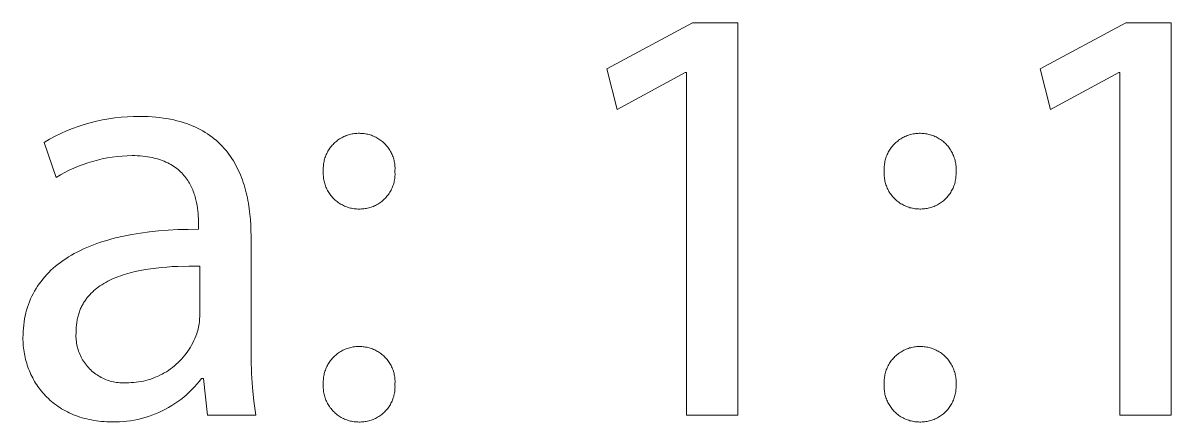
# Model space of a CAD drawing. Header units: millimetres. Extents: x 578 to 4608, y -138 to 2677.
# Drawn here: x 4345.3 to 4422.1, y 36.1 to 62.8 of the extents above; entities that cross this region are included whole.
import ezdxf

# ---------------------------------------------------------------- set-up
doc = ezdxf.new("R2010")
doc.units = ezdxf.units.MM
doc.header["$MEASUREMENT"] = 0
doc.layers.add('Domyślny', color=7, linetype='Continuous', true_color=0x000000)

msp = doc.modelspace()

# ---------------------------------------------------------------- linework, layer by layer
at = {"layer": 'Domyślny', "color": 18, "lineweight": 15, "true_color": 0x000000}
for p, q in [((4384.332, 59.746), (4390.049, 62.806)), ((4390.049, 62.806), (4393.082, 62.806)), ((4393.082, 62.806), (4393.082, 36.582)), ((4413.323, 59.746), (4419.04, 62.806)), ((4419.04, 62.806), (4422.073, 62.806)), ((4422.073, 62.806), (4422.073, 36.582)), ((4385.016, 57.022), (4384.332, 59.746)), ((4389.579, 59.491), (4385.016, 57.022)), ((4389.66, 59.491), (4389.579, 59.491)), ((4389.66, 36.582), (4389.66, 59.491)), ((4414.007, 57.022), (4413.323, 59.746)), ((4418.57, 59.491), (4414.007, 57.022)), ((4418.651, 59.491), (4418.57, 59.491)), ((4418.651, 36.582), (4418.651, 59.491)), ((4349.367, 56.02), (4349.771, 56.137)), ((4349.771, 56.137), (4350.178, 56.239)), ((4350.178, 56.239), (4350.588, 56.328)), ((4350.588, 56.328), (4351.002, 56.402)), ((4351.002, 56.402), (4351.417, 56.461)), ((4351.417, 56.461), (4351.835, 56.506)), ((4351.835, 56.506), (4352.253, 56.537)), ((4352.253, 56.537), (4352.673, 56.553)), ((4352.673, 56.553), (4353.093, 56.555)), ((4353.093, 56.555), (4353.369, 56.552)), ((4353.369, 56.552), (4353.639, 56.543)), ((4353.639, 56.543), (4353.903, 56.528)), ((4353.903, 56.528), (4354.16, 56.508)), ((4354.16, 56.508), (4354.411, 56.482)), ((4354.411, 56.482), (4354.656, 56.451)), ((4354.656, 56.451), (4354.894, 56.414)), ((4354.894, 56.414), (4355.127, 56.372)), ((4355.127, 56.372), (4355.353, 56.325)), ((4355.353, 56.325), (4355.573, 56.272)), ((4355.573, 56.272), (4355.788, 56.215)), ((4355.788, 56.215), (4355.996, 56.153)), ((4355.996, 56.153), (4356.199, 56.085)), ((4356.199, 56.085), (4356.396, 56.014)), ((4347.425, 55.231), (4347.802, 55.416)), ((4347.802, 55.416), (4348.185, 55.587)), ((4348.185, 55.587), (4348.574, 55.745)), ((4348.574, 55.745), (4348.968, 55.889)), ((4348.968, 55.889), (4349.367, 56.02)), ((4356.396, 56.014), (4356.588, 55.937)), ((4356.588, 55.937), (4356.774, 55.856)), ((4356.774, 55.856), (4356.954, 55.771)), ((4356.954, 55.771), (4357.129, 55.681)), ((4357.129, 55.681), (4357.299, 55.587)), ((4357.299, 55.587), (4357.463, 55.489)), ((4357.463, 55.489), (4357.623, 55.387)), ((4357.623, 55.387), (4357.777, 55.281)), ((4366.894, 55.275), (4366.971, 55.303)), ((4366.971, 55.303), (4367.049, 55.328)), ((4367.049, 55.328), (4367.128, 55.35)), ((4367.128, 55.35), (4367.208, 55.37)), ((4367.208, 55.37), (4367.288, 55.387)), ((4367.288, 55.387), (4367.369, 55.401)), ((4367.369, 55.401), (4367.45, 55.412)), ((4367.45, 55.412), (4367.532, 55.42)), ((4367.532, 55.42), (4367.613, 55.426)), ((4367.613, 55.426), (4367.695, 55.429)), ((4367.695, 55.429), (4367.777, 55.429)), ((4367.777, 55.429), (4367.859, 55.428)), ((4367.859, 55.428), (4367.94, 55.424)), ((4367.94, 55.424), (4368.021, 55.418)), ((4368.021, 55.418), (4368.102, 55.409)), ((4368.102, 55.409), (4368.182, 55.397)), ((4368.182, 55.397), (4368.262, 55.382)), ((4368.262, 55.382), (4368.342, 55.365)), ((4368.342, 55.365), (4368.42, 55.345)), ((4368.42, 55.345), (4368.498, 55.322)), ((4368.498, 55.322), (4368.576, 55.296)), ((4404.427, 55.278), (4404.504, 55.306)), ((4404.504, 55.306), (4404.583, 55.33)), ((4404.583, 55.33), (4404.662, 55.352)), ((4404.662, 55.352), (4404.742, 55.372)), ((4404.742, 55.372), (4404.822, 55.388)), ((4404.822, 55.388), (4404.904, 55.402)), ((4404.904, 55.402), (4404.985, 55.413)), ((4404.985, 55.413), (4405.067, 55.421)), ((4405.067, 55.421), (4405.149, 55.427)), ((4405.149, 55.427), (4405.231, 55.429)), ((4405.231, 55.429), (4405.313, 55.429)), ((4405.313, 55.429), (4405.396, 55.427)), ((4405.396, 55.427), (4405.479, 55.423)), ((4405.479, 55.423), (4405.562, 55.416)), ((4405.562, 55.416), (4405.644, 55.406)), ((4405.644, 55.406), (4405.726, 55.393)), ((4405.726, 55.393), (4405.807, 55.377)), ((4405.807, 55.377), (4405.888, 55.359)), ((4405.888, 55.359), (4405.968, 55.337)), ((4405.968, 55.337), (4406.047, 55.313)), ((4406.047, 55.313), (4406.126, 55.286)), ((4346.691, 54.824), (4347.054, 55.034)), ((4347.483, 52.475), (4346.691, 54.824)), ((4347.054, 55.034), (4347.425, 55.231)), ((4357.777, 55.281), (4357.926, 55.171)), ((4357.926, 55.171), (4358.07, 55.057)), ((4358.07, 55.057), (4358.209, 54.94)), ((4358.209, 54.94), (4358.343, 54.819)), ((4358.343, 54.819), (4358.472, 54.695)), ((4358.472, 54.695), (4358.597, 54.567)), ((4358.597, 54.567), (4358.717, 54.436)), ((4365.853, 54.504), (4365.904, 54.568)), ((4365.904, 54.568), (4365.958, 54.63)), ((4365.958, 54.63), (4366.013, 54.69)), ((4366.013, 54.69), (4366.071, 54.749)), ((4366.071, 54.749), (4366.13, 54.805)), ((4366.13, 54.805), (4366.192, 54.86)), ((4366.192, 54.86), (4366.255, 54.912)), ((4366.255, 54.912), (4366.32, 54.962)), ((4366.32, 54.962), (4366.387, 55.009)), ((4366.387, 55.009), (4366.455, 55.055)), ((4366.455, 55.055), (4366.525, 55.098)), ((4366.525, 55.098), (4366.596, 55.138)), ((4366.596, 55.138), (4366.669, 55.176)), ((4366.669, 55.176), (4366.743, 55.212)), ((4366.743, 55.212), (4366.818, 55.245)), ((4366.818, 55.245), (4366.894, 55.275)), ((4368.576, 55.296), (4368.652, 55.268)), ((4368.652, 55.268), (4368.727, 55.237)), ((4368.727, 55.237), (4368.801, 55.204)), ((4368.801, 55.204), (4368.874, 55.168)), ((4368.874, 55.168), (4368.946, 55.13)), ((4368.946, 55.13), (4369.016, 55.089)), ((4369.016, 55.089), (4369.085, 55.046)), ((4369.085, 55.046), (4369.153, 55)), ((4369.153, 55), (4369.218, 54.952)), ((4369.218, 54.952), (4369.282, 54.902)), ((4369.282, 54.902), (4369.345, 54.85)), ((4369.345, 54.85), (4369.405, 54.796)), ((4369.405, 54.796), (4369.464, 54.739)), ((4369.464, 54.739), (4369.52, 54.681)), ((4369.52, 54.681), (4369.575, 54.62)), ((4369.575, 54.62), (4369.627, 54.558)), ((4369.627, 54.558), (4369.678, 54.494)), ((4403.38, 54.508), (4403.432, 54.572)), ((4403.432, 54.572), (4403.485, 54.634)), ((4403.485, 54.634), (4403.541, 54.695)), ((4403.541, 54.695), (4403.599, 54.753)), ((4403.599, 54.753), (4403.659, 54.809)), ((4403.659, 54.809), (4403.721, 54.864)), ((4403.721, 54.864), (4403.785, 54.916)), ((4403.785, 54.916), (4403.85, 54.966)), ((4403.85, 54.966), (4403.917, 55.013)), ((4403.917, 55.013), (4403.986, 55.058)), ((4403.986, 55.058), (4404.056, 55.101)), ((4404.056, 55.101), (4404.128, 55.142)), ((4404.128, 55.142), (4404.201, 55.18)), ((4404.201, 55.18), (4404.275, 55.215)), ((4404.275, 55.215), (4404.35, 55.248)), ((4404.35, 55.248), (4404.427, 55.278)), ((4406.126, 55.286), (4406.203, 55.257)), ((4406.203, 55.257), (4406.279, 55.224)), ((4406.279, 55.224), (4406.355, 55.189)), ((4406.355, 55.189), (4406.428, 55.152)), ((4406.428, 55.152), (4406.501, 55.112)), ((4406.501, 55.112), (4406.572, 55.069)), ((4406.572, 55.069), (4406.642, 55.024)), ((4406.642, 55.024), (4406.71, 54.977)), ((4406.71, 54.977), (4406.776, 54.927)), ((4406.776, 54.927), (4406.84, 54.875)), ((4406.84, 54.875), (4406.903, 54.821)), ((4406.903, 54.821), (4406.964, 54.764)), ((4406.964, 54.764), (4407.023, 54.706)), ((4407.023, 54.706), (4407.079, 54.645)), ((4407.079, 54.645), (4407.134, 54.583)), ((4407.134, 54.583), (4407.186, 54.519)), ((4350.904, 53.784), (4350.575, 53.719)), ((4351.234, 53.838), (4350.904, 53.784)), ((4351.566, 53.88), (4351.234, 53.838)), ((4351.9, 53.91), (4351.566, 53.88)), ((4352.234, 53.93), (4351.9, 53.91)), ((4352.569, 53.938), (4352.234, 53.93)), ((4352.754, 53.936), (4352.569, 53.938)), ((4352.934, 53.929), (4352.754, 53.936)), ((4353.108, 53.919), (4352.934, 53.929)), ((4353.278, 53.905), (4353.108, 53.919)), ((4353.443, 53.887), (4353.278, 53.905)), ((4353.603, 53.865), (4353.443, 53.887)), ((4353.758, 53.839), (4353.603, 53.865)), ((4353.908, 53.81), (4353.758, 53.839)), ((4354.054, 53.777), (4353.908, 53.81)), ((4354.195, 53.741), (4354.054, 53.777)), ((4358.717, 54.436), (4358.832, 54.302)), ((4358.832, 54.302), (4358.943, 54.165)), ((4358.943, 54.165), (4359.05, 54.025)), ((4359.05, 54.025), (4359.152, 53.882)), ((4359.152, 53.882), (4359.25, 53.736)), ((4365.448, 53.704), (4365.472, 53.782)), ((4365.472, 53.782), (4365.499, 53.86)), ((4365.499, 53.86), (4365.528, 53.936)), ((4365.528, 53.936), (4365.56, 54.012)), ((4365.56, 54.012), (4365.595, 54.086)), ((4365.595, 54.086), (4365.632, 54.159)), ((4365.632, 54.159), (4365.671, 54.231)), ((4365.671, 54.231), (4365.713, 54.302)), ((4365.713, 54.302), (4365.757, 54.371)), ((4365.757, 54.371), (4365.804, 54.438)), ((4365.804, 54.438), (4365.853, 54.504)), ((4369.678, 54.494), (4369.726, 54.429)), ((4369.726, 54.429), (4369.772, 54.362)), ((4369.772, 54.362), (4369.815, 54.293)), ((4369.815, 54.293), (4369.856, 54.223)), ((4369.856, 54.223), (4369.895, 54.151)), ((4369.895, 54.151), (4369.931, 54.078)), ((4369.931, 54.078), (4369.964, 54.004)), ((4369.964, 54.004), (4369.995, 53.929)), ((4369.995, 53.929), (4370.024, 53.853)), ((4370.024, 53.853), (4370.05, 53.776)), ((4370.05, 53.776), (4370.073, 53.698)), ((4402.973, 53.706), (4402.997, 53.785)), ((4402.997, 53.785), (4403.024, 53.862)), ((4403.024, 53.862), (4403.053, 53.939)), ((4403.053, 53.939), (4403.085, 54.015)), ((4403.085, 54.015), (4403.12, 54.09)), ((4403.12, 54.09), (4403.157, 54.163)), ((4403.157, 54.163), (4403.197, 54.235)), ((4403.197, 54.235), (4403.239, 54.305)), ((4403.239, 54.305), (4403.284, 54.374)), ((4403.284, 54.374), (4403.331, 54.442)), ((4403.331, 54.442), (4403.38, 54.508)), ((4407.186, 54.519), (4407.236, 54.452)), ((4407.236, 54.452), (4407.284, 54.385)), ((4407.284, 54.385), (4407.329, 54.315)), ((4407.329, 54.315), (4407.372, 54.244)), ((4407.372, 54.244), (4407.412, 54.172)), ((4407.412, 54.172), (4407.45, 54.098)), ((4407.45, 54.098), (4407.485, 54.023)), ((4407.485, 54.023), (4407.518, 53.947)), ((4407.518, 53.947), (4407.548, 53.87)), ((4407.548, 53.87), (4407.575, 53.791)), ((4407.575, 53.791), (4407.6, 53.712)), ((4348.667, 53.099), (4348.363, 52.958)), ((4348.976, 53.23), (4348.667, 53.099)), ((4349.288, 53.349), (4348.976, 53.23)), ((4349.605, 53.458), (4349.288, 53.349)), ((4349.925, 53.556), (4349.605, 53.458)), ((4350.249, 53.643), (4349.925, 53.556)), ((4350.575, 53.719), (4350.249, 53.643)), ((4354.332, 53.701), (4354.195, 53.741)), ((4354.464, 53.658), (4354.332, 53.701)), ((4354.592, 53.613), (4354.464, 53.658)), ((4354.716, 53.564), (4354.592, 53.613)), ((4354.835, 53.512), (4354.716, 53.564)), ((4354.95, 53.458), (4354.835, 53.512)), ((4355.062, 53.4), (4354.95, 53.458)), ((4355.169, 53.341), (4355.062, 53.4)), ((4355.272, 53.278), (4355.169, 53.341)), ((4355.372, 53.213), (4355.272, 53.278)), ((4355.467, 53.146), (4355.372, 53.213)), ((4355.559, 53.077), (4355.467, 53.146)), ((4355.648, 53.005), (4355.559, 53.077)), ((4355.732, 52.931), (4355.648, 53.005)), ((4359.25, 53.736), (4359.343, 53.588)), ((4359.343, 53.588), (4359.432, 53.437)), ((4359.432, 53.437), (4359.518, 53.284)), ((4359.518, 53.284), (4359.599, 53.128)), ((4359.599, 53.128), (4359.676, 52.97)), ((4365.357, 53.056), (4365.358, 53.138)), ((4365.358, 52.974), (4365.357, 53.056)), ((4365.358, 53.138), (4365.363, 53.22)), ((4365.363, 53.22), (4365.37, 53.302)), ((4365.37, 53.302), (4365.38, 53.383)), ((4365.38, 53.383), (4365.393, 53.464)), ((4365.393, 53.464), (4365.409, 53.545)), ((4365.409, 53.545), (4365.427, 53.625)), ((4365.427, 53.625), (4365.448, 53.704)), ((4370.073, 53.698), (4370.093, 53.619)), ((4370.093, 53.619), (4370.111, 53.54)), ((4370.111, 53.54), (4370.126, 53.46)), ((4370.126, 53.46), (4370.138, 53.379)), ((4370.138, 53.379), (4370.147, 53.298)), ((4370.147, 53.298), (4370.154, 53.217)), ((4370.154, 53.217), (4370.158, 53.136)), ((4370.159, 53.055), (4370.157, 52.974)), ((4370.158, 53.136), (4370.159, 53.055)), ((4402.879, 53.057), (4402.881, 53.139)), ((4402.88, 52.975), (4402.879, 53.057)), ((4402.881, 53.139), (4402.886, 53.221)), ((4402.886, 53.221), (4402.893, 53.303)), ((4402.893, 53.303), (4402.903, 53.385)), ((4402.903, 53.385), (4402.917, 53.466)), ((4402.917, 53.466), (4402.932, 53.547)), ((4402.932, 53.547), (4402.951, 53.627)), ((4402.951, 53.627), (4402.973, 53.706)), ((4407.6, 53.712), (4407.621, 53.632)), ((4407.621, 53.632), (4407.64, 53.552)), ((4407.64, 53.552), (4407.656, 53.47)), ((4407.656, 53.47), (4407.67, 53.388)), ((4407.67, 53.388), (4407.68, 53.306)), ((4407.68, 53.306), (4407.688, 53.224)), ((4407.688, 53.224), (4407.692, 53.141)), ((4407.692, 53.141), (4407.694, 53.058)), ((4407.694, 53.058), (4407.693, 52.975)), ((4347.771, 52.646), (4347.483, 52.475)), ((4348.064, 52.807), (4347.771, 52.646)), ((4348.363, 52.958), (4348.064, 52.807)), ((4355.813, 52.856), (4355.732, 52.931)), ((4355.891, 52.778), (4355.813, 52.856)), ((4355.966, 52.699), (4355.891, 52.778)), ((4356.037, 52.618), (4355.966, 52.699)), ((4356.105, 52.536), (4356.037, 52.618)), ((4356.17, 52.452), (4356.105, 52.536)), ((4356.231, 52.367), (4356.17, 52.452)), ((4356.29, 52.28), (4356.231, 52.367)), ((4356.346, 52.193), (4356.29, 52.28)), ((4359.676, 52.97), (4359.75, 52.809)), ((4359.75, 52.809), (4359.819, 52.647)), ((4359.819, 52.647), (4359.885, 52.482)), ((4359.885, 52.482), (4359.947, 52.316)), ((4359.947, 52.316), (4360.006, 52.148)), ((4365.357, 52.727), (4365.358, 52.81)), ((4365.359, 52.644), (4365.357, 52.727)), ((4365.362, 52.892), (4365.358, 52.974)), ((4365.358, 52.81), (4365.362, 52.892)), ((4365.365, 52.561), (4365.359, 52.644)), ((4365.372, 52.479), (4365.365, 52.561)), ((4365.383, 52.396), (4365.372, 52.479)), ((4365.397, 52.315), (4365.383, 52.396)), ((4365.413, 52.233), (4365.397, 52.315)), ((4365.433, 52.153), (4365.413, 52.233)), ((4370.11, 52.242), (4370.092, 52.162)), ((4370.126, 52.322), (4370.11, 52.242)), ((4370.138, 52.403), (4370.126, 52.322)), ((4370.147, 52.484), (4370.138, 52.403)), ((4370.154, 52.566), (4370.147, 52.484)), ((4370.157, 52.974), (4370.153, 52.892)), ((4370.153, 52.892), (4370.157, 52.811)), ((4370.158, 52.647), (4370.154, 52.566)), ((4370.157, 52.811), (4370.159, 52.729)), ((4370.159, 52.729), (4370.158, 52.647)), ((4402.884, 52.892), (4402.88, 52.975)), ((4402.88, 52.727), (4402.881, 52.81)), ((4402.882, 52.645), (4402.88, 52.727)), ((4402.881, 52.81), (4402.884, 52.892)), ((4402.887, 52.562), (4402.882, 52.645)), ((4402.894, 52.48), (4402.887, 52.562)), ((4402.905, 52.398), (4402.894, 52.48)), ((4402.919, 52.316), (4402.905, 52.398)), ((4402.935, 52.235), (4402.919, 52.316)), ((4402.954, 52.155), (4402.935, 52.235)), ((4407.64, 52.24), (4407.622, 52.16)), ((4407.656, 52.32), (4407.64, 52.24)), ((4407.669, 52.401), (4407.656, 52.32)), ((4407.68, 52.483), (4407.669, 52.401)), ((4407.687, 52.564), (4407.68, 52.483)), ((4407.692, 52.646), (4407.687, 52.564)), ((4407.693, 52.975), (4407.689, 52.892)), ((4407.689, 52.892), (4407.693, 52.81)), ((4407.694, 52.728), (4407.692, 52.646)), ((4407.693, 52.81), (4407.694, 52.728)), ((4356.399, 52.104), (4356.346, 52.193)), ((4356.449, 52.014), (4356.399, 52.104)), ((4356.496, 51.923), (4356.449, 52.014)), ((4356.541, 51.832), (4356.496, 51.923)), ((4356.583, 51.74), (4356.541, 51.832)), ((4356.623, 51.647), (4356.583, 51.74)), ((4356.66, 51.554), (4356.623, 51.647)), ((4356.695, 51.46), (4356.66, 51.554)), ((4356.728, 51.366), (4356.695, 51.46)), ((4360.006, 52.148), (4360.061, 51.978)), ((4360.061, 51.978), (4360.113, 51.807)), ((4360.113, 51.807), (4360.161, 51.634)), ((4360.161, 51.634), (4360.206, 51.459)), ((4360.206, 51.459), (4360.247, 51.284)), ((4365.455, 52.073), (4365.433, 52.153)), ((4365.48, 51.994), (4365.455, 52.073)), ((4365.507, 51.916), (4365.48, 51.994)), ((4365.538, 51.839), (4365.507, 51.916)), ((4365.571, 51.763), (4365.538, 51.839)), ((4365.606, 51.688), (4365.571, 51.763)), ((4365.645, 51.614), (4365.606, 51.688)), ((4365.685, 51.542), (4365.645, 51.614)), ((4365.729, 51.471), (4365.685, 51.542)), ((4365.774, 51.402), (4365.729, 51.471)), ((4369.81, 51.486), (4369.766, 51.417)), ((4369.852, 51.556), (4369.81, 51.486)), ((4369.891, 51.628), (4369.852, 51.556)), ((4369.927, 51.701), (4369.891, 51.628)), ((4369.962, 51.775), (4369.927, 51.701)), ((4369.993, 51.851), (4369.962, 51.775)), ((4370.022, 51.927), (4369.993, 51.851)), ((4370.048, 52.005), (4370.022, 51.927)), ((4370.072, 52.083), (4370.048, 52.005)), ((4370.092, 52.162), (4370.072, 52.083)), ((4402.976, 52.075), (4402.954, 52.155)), ((4403.001, 51.996), (4402.976, 52.075)), ((4403.028, 51.919), (4403.001, 51.996)), ((4403.058, 51.842), (4403.028, 51.919)), ((4403.091, 51.766), (4403.058, 51.842)), ((4403.126, 51.691), (4403.091, 51.766)), ((4403.164, 51.618), (4403.126, 51.691)), ((4403.204, 51.546), (4403.164, 51.618)), ((4403.247, 51.475), (4403.204, 51.546)), ((4403.293, 51.406), (4403.247, 51.475)), ((4407.333, 51.483), (4407.288, 51.414)), ((4407.375, 51.553), (4407.333, 51.483)), ((4407.415, 51.625), (4407.375, 51.553)), ((4407.453, 51.698), (4407.415, 51.625)), ((4407.487, 51.772), (4407.453, 51.698)), ((4407.52, 51.848), (4407.487, 51.772)), ((4407.549, 51.924), (4407.52, 51.848)), ((4407.576, 52.002), (4407.549, 51.924)), ((4407.6, 52.08), (4407.576, 52.002)), ((4407.622, 52.16), (4407.6, 52.08)), ((4356.758, 51.272), (4356.728, 51.366)), ((4356.787, 51.178), (4356.758, 51.272)), ((4356.813, 51.083), (4356.787, 51.178)), ((4356.837, 50.989), (4356.813, 51.083)), ((4356.859, 50.895), (4356.837, 50.989)), ((4356.88, 50.801), (4356.859, 50.895)), ((4356.915, 50.615), (4356.88, 50.801)), ((4360.247, 51.284), (4360.286, 51.107)), ((4360.286, 51.107), (4360.321, 50.929)), ((4360.321, 50.929), (4360.353, 50.75)), ((4360.353, 50.75), (4360.409, 50.389)), ((4365.822, 51.335), (4365.774, 51.402)), ((4365.873, 51.269), (4365.822, 51.335)), ((4365.925, 51.205), (4365.873, 51.269)), ((4365.98, 51.143), (4365.925, 51.205)), ((4366.037, 51.082), (4365.98, 51.143)), ((4366.096, 51.024), (4366.037, 51.082)), ((4366.157, 50.968), (4366.096, 51.024)), ((4366.22, 50.914), (4366.157, 50.968)), ((4366.285, 50.863), (4366.22, 50.914)), ((4366.352, 50.813), (4366.285, 50.863)), ((4366.42, 50.766), (4366.352, 50.813)), ((4366.49, 50.722), (4366.42, 50.766)), ((4366.561, 50.679), (4366.49, 50.722)), ((4369, 50.693), (4368.929, 50.653)), ((4369.07, 50.736), (4369, 50.693)), ((4369.138, 50.781), (4369.07, 50.736)), ((4369.205, 50.828), (4369.138, 50.781)), ((4369.27, 50.878), (4369.205, 50.828)), ((4369.333, 50.93), (4369.27, 50.878)), ((4369.394, 50.984), (4369.333, 50.93)), ((4369.454, 51.04), (4369.394, 50.984)), ((4369.511, 51.098), (4369.454, 51.04)), ((4369.566, 51.158), (4369.511, 51.098)), ((4369.62, 51.22), (4369.566, 51.158)), ((4369.671, 51.284), (4369.62, 51.22)), ((4369.719, 51.35), (4369.671, 51.284)), ((4369.766, 51.417), (4369.719, 51.35)), ((4403.341, 51.338), (4403.293, 51.406)), ((4403.391, 51.273), (4403.341, 51.338)), ((4403.443, 51.209), (4403.391, 51.273)), ((4403.497, 51.147), (4403.443, 51.209)), ((4403.554, 51.087), (4403.497, 51.147)), ((4403.613, 51.028), (4403.554, 51.087)), ((4403.673, 50.972), (4403.613, 51.028)), ((4403.736, 50.918), (4403.673, 50.972)), ((4403.801, 50.867), (4403.736, 50.918)), ((4403.867, 50.817), (4403.801, 50.867)), ((4403.935, 50.77), (4403.867, 50.817)), ((4404.004, 50.725), (4403.935, 50.77)), ((4404.075, 50.683), (4404.004, 50.725)), ((4406.586, 50.733), (4406.516, 50.691)), ((4406.655, 50.778), (4406.586, 50.733)), ((4406.722, 50.825), (4406.655, 50.778)), ((4406.787, 50.875), (4406.722, 50.825)), ((4406.851, 50.927), (4406.787, 50.875)), ((4406.913, 50.981), (4406.851, 50.927)), ((4406.973, 51.037), (4406.913, 50.981)), ((4407.031, 51.095), (4406.973, 51.037)), ((4407.087, 51.155), (4407.031, 51.095)), ((4407.14, 51.217), (4407.087, 51.155)), ((4407.192, 51.281), (4407.14, 51.217)), ((4407.241, 51.347), (4407.192, 51.281)), ((4407.288, 51.414), (4407.241, 51.347)), ((4356.944, 50.431), (4356.915, 50.615)), ((4356.967, 50.249), (4356.944, 50.431)), ((4356.985, 50.072), (4356.967, 50.249)), ((4356.997, 49.899), (4356.985, 50.072)), ((4360.409, 50.389), (4360.453, 50.025)), ((4360.453, 50.025), (4360.487, 49.659)), ((4366.634, 50.64), (4366.561, 50.679)), ((4366.708, 50.603), (4366.634, 50.64)), ((4366.783, 50.568), (4366.708, 50.603)), ((4366.86, 50.536), (4366.783, 50.568)), ((4366.937, 50.507), (4366.86, 50.536)), ((4367.016, 50.481), (4366.937, 50.507)), ((4367.095, 50.457), (4367.016, 50.481)), ((4367.176, 50.436), (4367.095, 50.457)), ((4367.256, 50.418), (4367.176, 50.436)), ((4367.338, 50.403), (4367.256, 50.418)), ((4367.42, 50.39), (4367.338, 50.403)), ((4367.502, 50.381), (4367.42, 50.39)), ((4367.585, 50.374), (4367.502, 50.381)), ((4367.668, 50.37), (4367.585, 50.374)), ((4367.751, 50.369), (4367.668, 50.37)), ((4367.832, 50.369), (4367.751, 50.369)), ((4367.914, 50.371), (4367.832, 50.369)), ((4367.996, 50.376), (4367.914, 50.371)), ((4368.077, 50.384), (4367.996, 50.376)), ((4368.158, 50.395), (4368.077, 50.384)), ((4368.239, 50.408), (4368.158, 50.395)), ((4368.319, 50.425), (4368.239, 50.408)), ((4368.398, 50.444), (4368.319, 50.425)), ((4368.477, 50.466), (4368.398, 50.444)), ((4368.555, 50.49), (4368.477, 50.466)), ((4368.632, 50.517), (4368.555, 50.49)), ((4368.708, 50.547), (4368.632, 50.517)), ((4368.783, 50.58), (4368.708, 50.547)), ((4368.857, 50.615), (4368.783, 50.58)), ((4368.929, 50.653), (4368.857, 50.615)), ((4404.147, 50.643), (4404.075, 50.683)), ((4404.221, 50.606), (4404.147, 50.643)), ((4404.296, 50.571), (4404.221, 50.606)), ((4404.372, 50.539), (4404.296, 50.571)), ((4404.45, 50.51), (4404.372, 50.539)), ((4404.528, 50.483), (4404.45, 50.51)), ((4404.607, 50.459), (4404.528, 50.483)), ((4404.687, 50.438), (4404.607, 50.459)), ((4404.767, 50.42), (4404.687, 50.438)), ((4404.849, 50.404), (4404.767, 50.42)), ((4404.93, 50.392), (4404.849, 50.404)), ((4405.012, 50.382), (4404.93, 50.392)), ((4405.095, 50.375), (4405.012, 50.382)), ((4405.177, 50.371), (4405.095, 50.375)), ((4405.26, 50.369), (4405.177, 50.371)), ((4405.342, 50.369), (4405.26, 50.369)), ((4405.424, 50.371), (4405.342, 50.369)), ((4405.506, 50.376), (4405.424, 50.371)), ((4405.588, 50.383), (4405.506, 50.376)), ((4405.669, 50.394), (4405.588, 50.383)), ((4405.75, 50.407), (4405.669, 50.394)), ((4405.83, 50.424), (4405.75, 50.407)), ((4405.91, 50.442), (4405.83, 50.424)), ((4405.989, 50.464), (4405.91, 50.442)), ((4406.068, 50.489), (4405.989, 50.464)), ((4406.145, 50.516), (4406.068, 50.489)), ((4406.222, 50.546), (4406.145, 50.516)), ((4406.297, 50.578), (4406.222, 50.546)), ((4406.371, 50.613), (4406.297, 50.578)), ((4406.444, 50.651), (4406.371, 50.613)), ((4406.516, 50.691), (4406.444, 50.651)), ((4357.005, 49.731), (4356.997, 49.899)), ((4357.01, 49.57), (4357.005, 49.731)), ((4357.011, 49.415), (4357.01, 49.57)), ((4357.011, 49.013), (4357.011, 49.415)), ((4360.487, 49.659), (4360.51, 49.292)), ((4360.51, 49.292), (4360.523, 48.924)), ((4351.206, 48.366), (4351.465, 48.434)), ((4351.465, 48.434), (4352, 48.557)), ((4352, 48.557), (4352.556, 48.667)), ((4352.556, 48.667), (4353.132, 48.761)), ((4353.132, 48.761), (4353.728, 48.841)), ((4353.728, 48.841), (4354.345, 48.905)), ((4354.345, 48.905), (4354.982, 48.955)), ((4354.982, 48.955), (4355.639, 48.989)), ((4355.639, 48.989), (4356.315, 49.009)), ((4356.315, 49.009), (4357.011, 49.013)), ((4360.523, 48.924), (4360.528, 48.556)), ((4360.528, 48.556), (4360.528, 41.255)), ((4349.108, 47.598), (4349.32, 47.697)), ((4349.32, 47.697), (4349.537, 47.793)), ((4349.537, 47.793), (4349.759, 47.886)), ((4349.759, 47.886), (4349.987, 47.975)), ((4349.987, 47.975), (4350.22, 48.06)), ((4350.22, 48.06), (4350.459, 48.142)), ((4350.459, 48.142), (4350.703, 48.221)), ((4350.703, 48.221), (4350.952, 48.295)), ((4350.952, 48.295), (4351.206, 48.366)), ((4347.78, 46.802), (4347.954, 46.926)), ((4347.954, 46.926), (4348.132, 47.047)), ((4348.132, 47.047), (4348.317, 47.164)), ((4348.317, 47.164), (4348.506, 47.278)), ((4348.506, 47.278), (4348.702, 47.388)), ((4348.702, 47.388), (4348.902, 47.494)), ((4348.902, 47.494), (4349.108, 47.598)), ((4346.859, 45.985), (4346.999, 46.13)), ((4346.999, 46.13), (4347.144, 46.271)), ((4347.144, 46.271), (4347.295, 46.409)), ((4347.295, 46.409), (4347.451, 46.543)), ((4347.451, 46.543), (4347.613, 46.674)), ((4347.613, 46.674), (4347.78, 46.802)), ((4352.447, 46.106), (4352.284, 46.061)), ((4352.778, 46.188), (4352.447, 46.106)), ((4353.116, 46.26), (4352.778, 46.188)), ((4353.462, 46.323), (4353.116, 46.26)), ((4353.813, 46.378), (4353.462, 46.323)), ((4354.17, 46.424), (4353.813, 46.378)), ((4354.53, 46.462), (4354.17, 46.424)), ((4354.894, 46.492), (4354.53, 46.462)), ((4355.26, 46.516), (4354.894, 46.492)), ((4355.627, 46.533), (4355.26, 46.516)), ((4356.362, 46.549), (4355.627, 46.533)), ((4357.092, 46.543), (4356.362, 46.549)), ((4357.092, 43.161), (4357.092, 46.543)), ((4346.248, 45.212), (4346.359, 45.373)), ((4346.359, 45.373), (4346.476, 45.531)), ((4346.476, 45.531), (4346.598, 45.686)), ((4346.598, 45.686), (4346.726, 45.837)), ((4346.726, 45.837), (4346.859, 45.985)), ((4350.673, 45.389), (4350.546, 45.31)), ((4350.804, 45.465), (4350.673, 45.389)), ((4350.939, 45.537), (4350.804, 45.465)), ((4351.077, 45.607), (4350.939, 45.537)), ((4351.218, 45.674), (4351.077, 45.607)), ((4351.362, 45.737), (4351.218, 45.674)), ((4351.509, 45.798), (4351.362, 45.737)), ((4351.659, 45.856), (4351.509, 45.798)), ((4351.811, 45.912), (4351.659, 45.856)), ((4351.967, 45.964), (4351.811, 45.912)), ((4352.124, 46.014), (4351.967, 45.964)), ((4352.284, 46.061), (4352.124, 46.014)), ((4345.864, 44.534), (4345.951, 44.708)), ((4345.951, 44.708), (4346.044, 44.879)), ((4346.044, 44.879), (4346.144, 45.047)), ((4346.144, 45.047), (4346.248, 45.212)), ((4349.664, 44.558), (4349.618, 44.504)), ((4349.711, 44.612), (4349.664, 44.558)), ((4349.76, 44.664), (4349.711, 44.612)), ((4349.809, 44.716), (4349.76, 44.664)), ((4349.86, 44.767), (4349.809, 44.716)), ((4349.911, 44.817), (4349.86, 44.767)), ((4349.964, 44.866), (4349.911, 44.817)), ((4350.017, 44.914), (4349.964, 44.866)), ((4350.072, 44.961), (4350.017, 44.914)), ((4350.128, 45.008), (4350.072, 44.961)), ((4350.185, 45.053), (4350.128, 45.008)), ((4350.301, 45.142), (4350.185, 45.053)), ((4350.421, 45.228), (4350.301, 45.142)), ((4350.546, 45.31), (4350.421, 45.228)), ((4345.516, 43.612), (4345.574, 43.803)), ((4345.574, 43.803), (4345.637, 43.99)), ((4345.637, 43.99), (4345.707, 44.175)), ((4345.707, 44.175), (4345.782, 44.356)), ((4345.782, 44.356), (4345.864, 44.534)), ((4349.19, 43.843), (4349.158, 43.777)), ((4349.223, 43.908), (4349.19, 43.843)), ((4349.257, 43.972), (4349.223, 43.908)), ((4349.292, 44.035), (4349.257, 43.972)), ((4349.328, 44.097), (4349.292, 44.035)), ((4349.366, 44.158), (4349.328, 44.097)), ((4349.405, 44.218), (4349.366, 44.158)), ((4349.445, 44.277), (4349.405, 44.218)), ((4349.487, 44.335), (4349.445, 44.277)), ((4349.529, 44.392), (4349.487, 44.335)), ((4349.573, 44.448), (4349.529, 44.392)), ((4349.618, 44.504), (4349.573, 44.448)), ((4345.345, 42.817), (4345.379, 43.021)), ((4345.379, 43.021), (4345.418, 43.221)), ((4345.418, 43.221), (4345.464, 43.418)), ((4345.464, 43.418), (4345.516, 43.612)), ((4348.919, 43.063), (4348.903, 42.986)), ((4348.937, 43.139), (4348.919, 43.063)), ((4348.956, 43.214), (4348.937, 43.139)), ((4348.976, 43.288), (4348.956, 43.214)), ((4348.998, 43.361), (4348.976, 43.288)), ((4349.022, 43.433), (4348.998, 43.361)), ((4349.046, 43.504), (4349.022, 43.433)), ((4349.072, 43.574), (4349.046, 43.504)), ((4349.1, 43.643), (4349.072, 43.574)), ((4349.128, 43.71), (4349.1, 43.643)), ((4349.158, 43.777), (4349.128, 43.71)), ((4357.08, 42.931), (4357.088, 43.046)), ((4357.088, 43.046), (4357.092, 43.161)), ((4345.281, 42.187), (4345.296, 42.4)), ((4345.296, 42.4), (4345.318, 42.61)), ((4345.318, 42.61), (4345.345, 42.817)), ((4348.826, 42.243), (4348.825, 42.155)), ((4348.828, 42.33), (4348.826, 42.243)), ((4348.832, 42.416), (4348.828, 42.33)), ((4348.838, 42.5), (4348.832, 42.416)), ((4348.845, 42.584), (4348.838, 42.5)), ((4348.853, 42.667), (4348.845, 42.584)), ((4348.864, 42.748), (4348.853, 42.667)), ((4348.875, 42.828), (4348.864, 42.748)), ((4348.888, 42.908), (4348.875, 42.828)), ((4348.903, 42.986), (4348.888, 42.908)), ((4356.927, 42.143), (4356.959, 42.253)), ((4356.959, 42.253), (4356.988, 42.364)), ((4356.988, 42.364), (4357.014, 42.477)), ((4357.014, 42.477), (4357.036, 42.589)), ((4357.036, 42.589), (4357.054, 42.703)), ((4357.054, 42.703), (4357.069, 42.817)), ((4357.069, 42.817), (4357.08, 42.931)), ((4345.268, 41.752), (4345.271, 41.971)), ((4345.27, 41.619), (4345.268, 41.752)), ((4345.274, 41.487), (4345.27, 41.619)), ((4345.271, 41.971), (4345.281, 42.187)), ((4345.282, 41.354), (4345.274, 41.487)), ((4348.818, 42.046), (4348.815, 41.938)), ((4348.815, 41.938), (4348.815, 41.83)), ((4348.815, 41.83), (4348.82, 41.722)), ((4348.825, 42.155), (4348.818, 42.046)), ((4348.82, 41.722), (4348.828, 41.614)), ((4348.828, 41.614), (4348.84, 41.506)), ((4348.84, 41.506), (4348.855, 41.399)), ((4356.631, 41.424), (4356.704, 41.573)), ((4356.704, 41.573), (4356.771, 41.724)), ((4356.771, 41.724), (4356.834, 41.878)), ((4356.834, 41.878), (4356.891, 42.034)), ((4356.891, 42.034), (4356.927, 42.143)), ((4345.292, 41.222), (4345.282, 41.354)), ((4345.305, 41.091), (4345.292, 41.222)), ((4345.322, 40.959), (4345.305, 41.091)), ((4345.341, 40.828), (4345.322, 40.959)), ((4345.363, 40.698), (4345.341, 40.828)), ((4348.855, 41.399), (4348.874, 41.292)), ((4348.874, 41.292), (4348.897, 41.186)), ((4348.897, 41.186), (4348.923, 41.081)), ((4348.923, 41.081), (4348.953, 40.977)), ((4348.953, 40.977), (4348.987, 40.874)), ((4348.987, 40.874), (4349.024, 40.772)), ((4349.024, 40.772), (4349.065, 40.672)), ((4356.094, 40.589), (4356.195, 40.72)), ((4356.195, 40.72), (4356.292, 40.855)), ((4356.292, 40.855), (4356.384, 40.993)), ((4356.384, 40.993), (4356.471, 41.134)), ((4356.471, 41.134), (4356.554, 41.277)), ((4356.554, 41.277), (4356.631, 41.424)), ((4360.528, 41.255), (4360.528, 40.318)), ((4366.255, 40.659), (4366.32, 40.709)), ((4366.32, 40.709), (4366.387, 40.757)), ((4366.387, 40.757), (4366.455, 40.802)), ((4366.455, 40.802), (4366.525, 40.845)), ((4366.525, 40.845), (4366.596, 40.885)), ((4366.596, 40.885), (4366.669, 40.924)), ((4366.669, 40.924), (4366.743, 40.959)), ((4366.743, 40.959), (4366.818, 40.992)), ((4366.818, 40.992), (4366.894, 41.022)), ((4366.894, 41.022), (4366.971, 41.05)), ((4366.971, 41.05), (4367.049, 41.075)), ((4367.049, 41.075), (4367.128, 41.097)), ((4367.128, 41.097), (4367.208, 41.117)), ((4367.208, 41.117), (4367.288, 41.134)), ((4367.288, 41.134), (4367.369, 41.148)), ((4367.369, 41.148), (4367.45, 41.159)), ((4367.45, 41.159), (4367.532, 41.168)), ((4367.532, 41.168), (4367.613, 41.173)), ((4367.613, 41.173), (4367.695, 41.176)), ((4367.695, 41.176), (4367.777, 41.176)), ((4367.777, 41.176), (4367.859, 41.175)), ((4367.859, 41.175), (4367.94, 41.172)), ((4367.94, 41.172), (4368.021, 41.165)), ((4368.021, 41.165), (4368.102, 41.156)), ((4368.102, 41.156), (4368.182, 41.144)), ((4368.182, 41.144), (4368.262, 41.13)), ((4368.262, 41.13), (4368.342, 41.112)), ((4368.342, 41.112), (4368.42, 41.092)), ((4368.42, 41.092), (4368.498, 41.069)), ((4368.498, 41.069), (4368.576, 41.044)), ((4368.576, 41.044), (4368.652, 41.015)), ((4368.652, 41.015), (4368.727, 40.985)), ((4368.727, 40.985), (4368.801, 40.951)), ((4368.801, 40.951), (4368.874, 40.915)), ((4368.874, 40.915), (4368.946, 40.877)), ((4368.946, 40.877), (4369.016, 40.836)), ((4369.016, 40.836), (4369.085, 40.793)), ((4369.085, 40.793), (4369.153, 40.747)), ((4369.153, 40.747), (4369.218, 40.7)), ((4403.785, 40.663), (4403.85, 40.713)), ((4403.85, 40.713), (4403.917, 40.761)), ((4403.917, 40.761), (4403.986, 40.806)), ((4403.986, 40.806), (4404.056, 40.849)), ((4404.056, 40.849), (4404.128, 40.889)), ((4404.128, 40.889), (4404.201, 40.927)), ((4404.201, 40.927), (4404.275, 40.962)), ((4404.275, 40.962), (4404.35, 40.995)), ((4404.35, 40.995), (4404.427, 41.025)), ((4404.427, 41.025), (4404.504, 41.053)), ((4404.504, 41.053), (4404.583, 41.078)), ((4404.583, 41.078), (4404.662, 41.1)), ((4404.662, 41.1), (4404.742, 41.119)), ((4404.742, 41.119), (4404.822, 41.136)), ((4404.822, 41.136), (4404.904, 41.15)), ((4404.904, 41.15), (4404.985, 41.161)), ((4404.985, 41.161), (4405.067, 41.169)), ((4405.067, 41.169), (4405.149, 41.174)), ((4405.149, 41.174), (4405.231, 41.177)), ((4405.231, 41.177), (4405.313, 41.176)), ((4405.313, 41.176), (4405.396, 41.175)), ((4405.396, 41.175), (4405.479, 41.171)), ((4405.479, 41.171), (4405.562, 41.163)), ((4405.562, 41.163), (4405.644, 41.153)), ((4405.644, 41.153), (4405.726, 41.14)), ((4405.726, 41.14), (4405.807, 41.125)), ((4405.807, 41.125), (4405.888, 41.106)), ((4405.888, 41.106), (4405.968, 41.085)), ((4405.968, 41.085), (4406.047, 41.06)), ((4406.047, 41.06), (4406.126, 41.034)), ((4406.126, 41.034), (4406.203, 41.004)), ((4406.203, 41.004), (4406.279, 40.972)), ((4406.279, 40.972), (4406.355, 40.937)), ((4406.355, 40.937), (4406.428, 40.899)), ((4406.428, 40.899), (4406.501, 40.859)), ((4406.501, 40.859), (4406.572, 40.817)), ((4406.572, 40.817), (4406.642, 40.772)), ((4406.642, 40.772), (4406.71, 40.724)), ((4406.71, 40.724), (4406.776, 40.674)), ((4345.388, 40.568), (4345.363, 40.698)), ((4345.416, 40.439), (4345.388, 40.568)), ((4345.447, 40.31), (4345.416, 40.439)), ((4345.481, 40.183), (4345.447, 40.31)), ((4345.518, 40.056), (4345.481, 40.183)), ((4345.558, 39.93), (4345.518, 40.056)), ((4349.065, 40.672), (4349.109, 40.573)), ((4349.109, 40.573), (4349.156, 40.475)), ((4349.156, 40.475), (4349.207, 40.38)), ((4349.207, 40.38), (4349.261, 40.286)), ((4349.261, 40.286), (4349.318, 40.194)), ((4349.318, 40.194), (4349.378, 40.104)), ((4349.378, 40.104), (4349.441, 40.016)), ((4349.441, 40.016), (4349.508, 39.93)), ((4355.398, 39.88), (4355.524, 39.988)), ((4355.524, 39.988), (4355.646, 40.101)), ((4355.646, 40.101), (4355.764, 40.217)), ((4355.764, 40.217), (4355.878, 40.337)), ((4355.878, 40.337), (4355.988, 40.461)), ((4355.988, 40.461), (4356.094, 40.589)), ((4360.528, 40.318), (4360.561, 39.381)), ((4365.632, 39.907), (4365.671, 39.979)), ((4365.671, 39.979), (4365.713, 40.049)), ((4365.713, 40.049), (4365.757, 40.118)), ((4365.757, 40.118), (4365.804, 40.185)), ((4365.804, 40.185), (4365.853, 40.251)), ((4365.853, 40.251), (4365.904, 40.315)), ((4365.904, 40.315), (4365.958, 40.377)), ((4365.958, 40.377), (4366.013, 40.438)), ((4366.013, 40.438), (4366.071, 40.496)), ((4366.071, 40.496), (4366.13, 40.553)), ((4366.13, 40.553), (4366.192, 40.607)), ((4366.192, 40.607), (4366.255, 40.659)), ((4369.218, 40.7), (4369.282, 40.649)), ((4369.282, 40.649), (4369.345, 40.597)), ((4369.345, 40.597), (4369.405, 40.543)), ((4369.405, 40.543), (4369.464, 40.486)), ((4369.464, 40.486), (4369.52, 40.428)), ((4369.52, 40.428), (4369.575, 40.368)), ((4369.575, 40.368), (4369.627, 40.306)), ((4369.627, 40.306), (4369.678, 40.242)), ((4369.678, 40.242), (4369.726, 40.176)), ((4369.726, 40.176), (4369.772, 40.109)), ((4369.772, 40.109), (4369.815, 40.04)), ((4369.815, 40.04), (4369.856, 39.97)), ((4369.856, 39.97), (4369.895, 39.898)), ((4403.157, 39.91), (4403.197, 39.982)), ((4403.197, 39.982), (4403.239, 40.053)), ((4403.239, 40.053), (4403.284, 40.122)), ((4403.284, 40.122), (4403.331, 40.189)), ((4403.331, 40.189), (4403.38, 40.255)), ((4403.38, 40.255), (4403.432, 40.319)), ((4403.432, 40.319), (4403.485, 40.382)), ((4403.485, 40.382), (4403.541, 40.442)), ((4403.541, 40.442), (4403.599, 40.5)), ((4403.599, 40.5), (4403.659, 40.557)), ((4403.659, 40.557), (4403.721, 40.611)), ((4403.721, 40.611), (4403.785, 40.663)), ((4406.776, 40.674), (4406.84, 40.622)), ((4406.84, 40.622), (4406.903, 40.568)), ((4406.903, 40.568), (4406.964, 40.512)), ((4406.964, 40.512), (4407.023, 40.453)), ((4407.023, 40.453), (4407.079, 40.393)), ((4407.079, 40.393), (4407.134, 40.33)), ((4407.134, 40.33), (4407.186, 40.266)), ((4407.186, 40.266), (4407.236, 40.2)), ((4407.236, 40.2), (4407.284, 40.132)), ((4407.284, 40.132), (4407.329, 40.063)), ((4407.329, 40.063), (4407.372, 39.992)), ((4407.372, 39.992), (4407.412, 39.919)), ((4345.601, 39.805), (4345.558, 39.93)), ((4345.647, 39.681), (4345.601, 39.805)), ((4345.695, 39.558), (4345.647, 39.681)), ((4345.747, 39.436), (4345.695, 39.558)), ((4345.801, 39.315), (4345.747, 39.436)), ((4345.859, 39.196), (4345.801, 39.315)), ((4345.919, 39.078), (4345.859, 39.196)), ((4349.508, 39.93), (4349.577, 39.847)), ((4349.577, 39.847), (4349.649, 39.766)), ((4349.649, 39.766), (4349.724, 39.688)), ((4349.724, 39.688), (4349.801, 39.612)), ((4349.801, 39.612), (4349.881, 39.539)), ((4349.881, 39.539), (4349.964, 39.469)), ((4349.964, 39.469), (4350.049, 39.401)), ((4350.049, 39.401), (4350.136, 39.337)), ((4350.136, 39.337), (4350.225, 39.275)), ((4350.225, 39.275), (4350.316, 39.217)), ((4350.316, 39.217), (4350.41, 39.162)), ((4354.123, 39.117), (4354.276, 39.182)), ((4354.276, 39.182), (4354.426, 39.252)), ((4354.426, 39.252), (4354.573, 39.327)), ((4354.573, 39.327), (4354.718, 39.408)), ((4354.718, 39.408), (4354.861, 39.493)), ((4354.861, 39.493), (4355, 39.583)), ((4355, 39.583), (4355.136, 39.677)), ((4355.136, 39.677), (4355.269, 39.777)), ((4355.269, 39.777), (4355.398, 39.88)), ((4360.561, 39.381), (4360.625, 38.446)), ((4365.38, 39.131), (4365.393, 39.212)), ((4365.393, 39.212), (4365.409, 39.292)), ((4365.409, 39.292), (4365.427, 39.372)), ((4365.427, 39.372), (4365.448, 39.451)), ((4365.448, 39.451), (4365.472, 39.53)), ((4365.472, 39.53), (4365.499, 39.607)), ((4365.499, 39.607), (4365.528, 39.684)), ((4365.528, 39.684), (4365.56, 39.759)), ((4365.56, 39.759), (4365.595, 39.834)), ((4365.595, 39.834), (4365.632, 39.907)), ((4369.895, 39.898), (4369.931, 39.825)), ((4369.931, 39.825), (4369.964, 39.751)), ((4369.964, 39.751), (4369.995, 39.676)), ((4369.995, 39.676), (4370.024, 39.6)), ((4370.024, 39.6), (4370.05, 39.523)), ((4370.05, 39.523), (4370.073, 39.445)), ((4370.073, 39.445), (4370.093, 39.366)), ((4370.093, 39.366), (4370.111, 39.287)), ((4370.111, 39.287), (4370.126, 39.207)), ((4370.126, 39.207), (4370.138, 39.127)), ((4402.903, 39.132), (4402.917, 39.213)), ((4402.917, 39.213), (4402.932, 39.294)), ((4402.932, 39.294), (4402.951, 39.374)), ((4402.951, 39.374), (4402.973, 39.453)), ((4402.973, 39.453), (4402.997, 39.532)), ((4402.997, 39.532), (4403.024, 39.61)), ((4403.024, 39.61), (4403.053, 39.687)), ((4403.053, 39.687), (4403.085, 39.762)), ((4403.085, 39.762), (4403.12, 39.837)), ((4403.12, 39.837), (4403.157, 39.91)), ((4407.412, 39.919), (4407.45, 39.846)), ((4407.45, 39.846), (4407.485, 39.771)), ((4407.485, 39.771), (4407.518, 39.694)), ((4407.518, 39.694), (4407.548, 39.617)), ((4407.548, 39.617), (4407.575, 39.539)), ((4407.575, 39.539), (4407.6, 39.46)), ((4407.6, 39.46), (4407.621, 39.38)), ((4407.621, 39.38), (4407.64, 39.299)), ((4407.64, 39.299), (4407.656, 39.218)), ((4407.656, 39.218), (4407.67, 39.136)), ((4345.982, 38.961), (4345.919, 39.078)), ((4346.049, 38.846), (4345.982, 38.961)), ((4346.118, 38.733), (4346.049, 38.846)), ((4346.19, 38.62), (4346.118, 38.733)), ((4346.265, 38.51), (4346.19, 38.62)), ((4346.342, 38.401), (4346.265, 38.51)), ((4350.41, 39.162), (4350.505, 39.11)), ((4350.505, 39.11), (4350.602, 39.062)), ((4350.602, 39.062), (4350.7, 39.017)), ((4350.7, 39.017), (4350.8, 38.975)), ((4350.8, 38.975), (4350.901, 38.937)), ((4350.901, 38.937), (4351.004, 38.902)), ((4351.004, 38.902), (4351.108, 38.87)), ((4351.108, 38.87), (4351.212, 38.843)), ((4351.212, 38.843), (4351.318, 38.819)), ((4351.318, 38.819), (4351.424, 38.798)), ((4351.424, 38.798), (4351.532, 38.782)), ((4351.532, 38.782), (4351.639, 38.769)), ((4351.639, 38.769), (4351.747, 38.759)), ((4351.747, 38.759), (4351.855, 38.754)), ((4351.855, 38.754), (4351.963, 38.752)), ((4351.963, 38.752), (4352.072, 38.754)), ((4352.072, 38.754), (4352.18, 38.759)), ((4352.18, 38.759), (4352.346, 38.758)), ((4352.346, 38.758), (4352.511, 38.763)), ((4352.511, 38.763), (4352.677, 38.774)), ((4352.677, 38.774), (4352.842, 38.79)), ((4352.842, 38.79), (4353.006, 38.811)), ((4353.006, 38.811), (4353.17, 38.838)), ((4353.17, 38.838), (4353.332, 38.871)), ((4353.332, 38.871), (4353.494, 38.91)), ((4353.494, 38.91), (4353.654, 38.953)), ((4353.654, 38.953), (4353.812, 39.003)), ((4353.812, 39.003), (4353.968, 39.057)), ((4353.968, 39.057), (4354.123, 39.117)), ((4356.74, 38.474), (4356.57, 38.296)), ((4356.904, 38.658), (4356.74, 38.474)), ((4357.061, 38.847), (4356.904, 38.658)), ((4357.213, 39.041), (4357.061, 38.847)), ((4357.347, 39.041), (4357.213, 39.041)), ((4357.615, 36.585), (4357.347, 39.041)), ((4360.625, 38.446), (4360.721, 37.514)), ((4365.357, 38.804), (4365.358, 38.886)), ((4365.358, 38.722), (4365.357, 38.804)), ((4365.358, 38.886), (4365.363, 38.967)), ((4365.362, 38.64), (4365.358, 38.722)), ((4365.358, 38.557), (4365.362, 38.64)), ((4365.358, 38.475), (4365.358, 38.557)), ((4365.36, 38.392), (4365.358, 38.475)), ((4365.363, 38.967), (4365.37, 39.049)), ((4365.37, 39.049), (4365.38, 39.131)), ((4370.138, 39.127), (4370.147, 39.046)), ((4370.147, 39.046), (4370.154, 38.965)), ((4370.157, 38.721), (4370.153, 38.64)), ((4370.153, 38.64), (4370.157, 38.558)), ((4370.154, 38.965), (4370.158, 38.884)), ((4370.159, 38.802), (4370.157, 38.721)), ((4370.157, 38.558), (4370.159, 38.477)), ((4370.159, 38.477), (4370.157, 38.395)), ((4370.158, 38.884), (4370.159, 38.802)), ((4402.879, 38.804), (4402.881, 38.886)), ((4402.88, 38.722), (4402.879, 38.804)), ((4402.884, 38.64), (4402.88, 38.722)), ((4402.88, 38.475), (4402.881, 38.557)), ((4402.883, 38.393), (4402.88, 38.475)), ((4402.881, 38.886), (4402.886, 38.968)), ((4402.881, 38.557), (4402.884, 38.64)), ((4402.886, 38.968), (4402.893, 39.05)), ((4402.893, 39.05), (4402.903, 39.132)), ((4407.67, 39.136), (4407.68, 39.054)), ((4407.68, 39.054), (4407.688, 38.971)), ((4407.688, 38.971), (4407.692, 38.888)), ((4407.693, 38.723), (4407.689, 38.64)), ((4407.689, 38.64), (4407.692, 38.558)), ((4407.693, 38.476), (4407.691, 38.394)), ((4407.692, 38.888), (4407.694, 38.805)), ((4407.692, 38.558), (4407.693, 38.476)), ((4407.694, 38.805), (4407.693, 38.723)), ((4346.423, 38.294), (4346.342, 38.401)), ((4346.507, 38.189), (4346.423, 38.294)), ((4346.593, 38.086), (4346.507, 38.189)), ((4346.683, 37.984), (4346.593, 38.086)), ((4346.775, 37.885), (4346.683, 37.984)), ((4346.87, 37.788), (4346.775, 37.885)), ((4346.968, 37.693), (4346.87, 37.788)), ((4347.069, 37.6), (4346.968, 37.693)), ((4355.832, 37.645), (4355.634, 37.498)), ((4356.024, 37.798), (4355.832, 37.645)), ((4356.212, 37.958), (4356.024, 37.798)), ((4356.393, 38.124), (4356.212, 37.958)), ((4356.57, 38.296), (4356.393, 38.124)), ((4365.366, 38.31), (4365.36, 38.392)), ((4365.374, 38.227), (4365.366, 38.31)), ((4365.385, 38.145), (4365.374, 38.227)), ((4365.399, 38.064), (4365.385, 38.145)), ((4365.416, 37.983), (4365.399, 38.064)), ((4365.435, 37.903), (4365.416, 37.983)), ((4365.458, 37.823), (4365.435, 37.903)), ((4365.483, 37.744), (4365.458, 37.823)), ((4365.51, 37.667), (4365.483, 37.744)), ((4365.541, 37.59), (4365.51, 37.667)), ((4370.019, 37.678), (4369.99, 37.602)), ((4370.045, 37.755), (4370.019, 37.678)), ((4370.069, 37.833), (4370.045, 37.755)), ((4370.09, 37.912), (4370.069, 37.833)), ((4370.108, 37.991), (4370.09, 37.912)), ((4370.123, 38.071), (4370.108, 37.991)), ((4370.136, 38.152), (4370.123, 38.071)), ((4370.146, 38.233), (4370.136, 38.152)), ((4370.153, 38.314), (4370.146, 38.233)), ((4370.157, 38.395), (4370.153, 38.314)), ((4402.888, 38.311), (4402.883, 38.393)), ((4402.896, 38.229), (4402.888, 38.311)), ((4402.907, 38.147), (4402.896, 38.229)), ((4402.921, 38.066), (4402.907, 38.147)), ((4402.937, 37.985), (4402.921, 38.066)), ((4402.956, 37.905), (4402.937, 37.985)), ((4402.979, 37.826), (4402.956, 37.905)), ((4403.003, 37.747), (4402.979, 37.826)), ((4403.031, 37.669), (4403.003, 37.747)), ((4403.061, 37.593), (4403.031, 37.669)), ((4407.546, 37.675), (4407.516, 37.599)), ((4407.573, 37.753), (4407.546, 37.675)), ((4407.598, 37.831), (4407.573, 37.753)), ((4407.619, 37.91), (4407.598, 37.831)), ((4407.638, 37.989), (4407.619, 37.91)), ((4407.654, 38.069), (4407.638, 37.989)), ((4407.668, 38.15), (4407.654, 38.069)), ((4407.678, 38.231), (4407.668, 38.15)), ((4407.686, 38.313), (4407.678, 38.231)), ((4407.691, 38.394), (4407.686, 38.313)), ((4347.173, 37.509), (4347.069, 37.6)), ((4347.28, 37.421), (4347.173, 37.509)), ((4347.389, 37.335), (4347.28, 37.421)), ((4347.502, 37.251), (4347.389, 37.335)), ((4347.617, 37.17), (4347.502, 37.251)), ((4347.735, 37.092), (4347.617, 37.17)), ((4347.856, 37.016), (4347.735, 37.092)), ((4347.98, 36.943), (4347.856, 37.016)), ((4348.107, 36.873), (4347.98, 36.943)), ((4348.237, 36.805), (4348.107, 36.873)), ((4354.577, 36.87), (4354.354, 36.766)), ((4354.797, 36.981), (4354.577, 36.87)), ((4355.012, 37.1), (4354.797, 36.981)), ((4355.224, 37.225), (4355.012, 37.1)), ((4355.431, 37.358), (4355.224, 37.225)), ((4355.634, 37.498), (4355.431, 37.358)), ((4360.721, 37.514), (4360.85, 36.585)), ((4365.574, 37.514), (4365.541, 37.59)), ((4365.61, 37.44), (4365.574, 37.514)), ((4365.648, 37.367), (4365.61, 37.44)), ((4365.689, 37.295), (4365.648, 37.367)), ((4365.732, 37.224), (4365.689, 37.295)), ((4365.778, 37.156), (4365.732, 37.224)), ((4365.826, 37.088), (4365.778, 37.156)), ((4365.877, 37.023), (4365.826, 37.088)), ((4365.929, 36.959), (4365.877, 37.023)), ((4365.984, 36.897), (4365.929, 36.959)), ((4366.041, 36.838), (4365.984, 36.897)), ((4369.562, 36.913), (4369.507, 36.853)), ((4369.616, 36.975), (4369.562, 36.913)), ((4369.667, 37.038), (4369.616, 36.975)), ((4369.716, 37.104), (4369.667, 37.038)), ((4369.762, 37.17), (4369.716, 37.104)), ((4369.806, 37.239), (4369.762, 37.17)), ((4369.848, 37.309), (4369.806, 37.239)), ((4369.887, 37.38), (4369.848, 37.309)), ((4369.924, 37.453), (4369.887, 37.38)), ((4369.958, 37.527), (4369.924, 37.453)), ((4369.99, 37.602), (4369.958, 37.527)), ((4403.094, 37.517), (4403.061, 37.593)), ((4403.13, 37.443), (4403.094, 37.517)), ((4403.168, 37.37), (4403.13, 37.443)), ((4403.208, 37.298), (4403.168, 37.37)), ((4403.251, 37.228), (4403.208, 37.298)), ((4403.297, 37.159), (4403.251, 37.228)), ((4403.344, 37.092), (4403.297, 37.159)), ((4403.395, 37.027), (4403.344, 37.092)), ((4403.447, 36.963), (4403.395, 37.027)), ((4403.501, 36.901), (4403.447, 36.963)), ((4403.558, 36.842), (4403.501, 36.901)), ((4407.083, 36.91), (4407.027, 36.85)), ((4407.136, 36.972), (4407.083, 36.91)), ((4407.188, 37.035), (4407.136, 36.972)), ((4407.237, 37.1), (4407.188, 37.035)), ((4407.285, 37.167), (4407.237, 37.1)), ((4407.329, 37.236), (4407.285, 37.167)), ((4407.372, 37.306), (4407.329, 37.236)), ((4407.412, 37.377), (4407.372, 37.306)), ((4407.449, 37.45), (4407.412, 37.377)), ((4407.484, 37.524), (4407.449, 37.45)), ((4407.516, 37.599), (4407.484, 37.524)), ((4348.369, 36.741), (4348.237, 36.805)), ((4348.505, 36.679), (4348.369, 36.741)), ((4348.643, 36.62), (4348.505, 36.679)), ((4348.784, 36.565), (4348.643, 36.62)), ((4348.928, 36.512), (4348.784, 36.565)), ((4349.075, 36.463), (4348.928, 36.512)), ((4349.224, 36.417), (4349.075, 36.463)), ((4349.377, 36.375), (4349.224, 36.417)), ((4349.532, 36.335), (4349.377, 36.375)), ((4349.69, 36.299), (4349.532, 36.335)), ((4349.851, 36.267), (4349.69, 36.299)), ((4350.015, 36.238), (4349.851, 36.267)), ((4350.182, 36.213), (4350.015, 36.238)), ((4350.351, 36.192), (4350.182, 36.213)), ((4350.523, 36.174), (4350.351, 36.192)), ((4350.698, 36.16), (4350.523, 36.174)), ((4350.876, 36.15), (4350.698, 36.16)), ((4351.057, 36.144), (4350.876, 36.15)), ((4351.241, 36.142), (4351.057, 36.144)), ((4351.487, 36.141), (4351.241, 36.142)), ((4351.733, 36.148), (4351.487, 36.141)), ((4351.979, 36.163), (4351.733, 36.148)), ((4352.224, 36.187), (4351.979, 36.163)), ((4352.468, 36.219), (4352.224, 36.187)), ((4352.711, 36.259), (4352.468, 36.219)), ((4352.952, 36.307), (4352.711, 36.259)), ((4353.192, 36.364), (4352.952, 36.307)), ((4353.429, 36.428), (4353.192, 36.364)), ((4353.665, 36.501), (4353.429, 36.428)), ((4353.897, 36.581), (4353.665, 36.501)), ((4354.127, 36.67), (4353.897, 36.581)), ((4354.354, 36.766), (4354.127, 36.67)), ((4360.85, 36.585), (4357.615, 36.585)), ((4366.1, 36.78), (4366.041, 36.838)), ((4366.161, 36.724), (4366.1, 36.78)), ((4366.224, 36.67), (4366.161, 36.724)), ((4366.289, 36.619), (4366.224, 36.67)), ((4366.355, 36.57), (4366.289, 36.619)), ((4366.423, 36.523), (4366.355, 36.57)), ((4366.493, 36.479), (4366.423, 36.523)), ((4366.564, 36.437), (4366.493, 36.479)), ((4366.637, 36.398), (4366.564, 36.437)), ((4366.711, 36.361), (4366.637, 36.398)), ((4366.786, 36.327), (4366.711, 36.361)), ((4366.862, 36.295), (4366.786, 36.327)), ((4366.94, 36.266), (4366.862, 36.295)), ((4367.018, 36.24), (4366.94, 36.266)), ((4367.097, 36.216), (4367.018, 36.24)), ((4367.177, 36.196), (4367.097, 36.216)), ((4367.258, 36.178), (4367.177, 36.196)), ((4367.339, 36.163), (4367.258, 36.178)), ((4367.421, 36.15), (4367.339, 36.163)), ((4367.503, 36.141), (4367.421, 36.15)), ((4367.585, 36.135), (4367.503, 36.141)), ((4367.668, 36.131), (4367.585, 36.135)), ((4367.751, 36.13), (4367.668, 36.131)), ((4367.832, 36.129), (4367.751, 36.13)), ((4367.913, 36.131), (4367.832, 36.129)), ((4367.995, 36.136), (4367.913, 36.131)), ((4368.076, 36.144), (4367.995, 36.136)), ((4368.157, 36.155), (4368.076, 36.144)), ((4368.237, 36.168), (4368.157, 36.155)), ((4368.317, 36.184), (4368.237, 36.168)), ((4368.396, 36.203), (4368.317, 36.184)), ((4368.475, 36.225), (4368.396, 36.203)), ((4368.553, 36.249), (4368.475, 36.225)), ((4368.629, 36.276), (4368.553, 36.249)), ((4368.705, 36.306), (4368.629, 36.276)), ((4368.78, 36.338), (4368.705, 36.306)), ((4368.854, 36.373), (4368.78, 36.338)), ((4368.926, 36.411), (4368.854, 36.373)), ((4368.997, 36.451), (4368.926, 36.411)), ((4369.067, 36.493), (4368.997, 36.451)), ((4369.135, 36.538), (4369.067, 36.493)), ((4369.201, 36.585), (4369.135, 36.538)), ((4369.266, 36.634), (4369.201, 36.585)), ((4369.329, 36.686), (4369.266, 36.634)), ((4369.39, 36.739), (4369.329, 36.686)), ((4369.45, 36.795), (4369.39, 36.739)), ((4369.507, 36.853), (4369.45, 36.795)), ((4393.082, 36.582), (4389.66, 36.582)), ((4403.617, 36.784), (4403.558, 36.842)), ((4403.677, 36.728), (4403.617, 36.784)), ((4403.74, 36.674), (4403.677, 36.728)), ((4403.804, 36.623), (4403.74, 36.674)), ((4403.87, 36.574), (4403.804, 36.623)), ((4403.938, 36.527), (4403.87, 36.574)), ((4404.007, 36.483), (4403.938, 36.527)), ((4404.078, 36.441), (4404.007, 36.483)), ((4404.151, 36.401), (4404.078, 36.441)), ((4404.224, 36.364), (4404.151, 36.401)), ((4404.299, 36.33), (4404.224, 36.364)), ((4404.375, 36.298), (4404.299, 36.33)), ((4404.452, 36.269), (4404.375, 36.298)), ((4404.53, 36.243), (4404.452, 36.269)), ((4404.609, 36.219), (4404.53, 36.243)), ((4404.689, 36.198), (4404.609, 36.219)), ((4404.769, 36.18), (4404.689, 36.198)), ((4404.85, 36.164), (4404.769, 36.18)), ((4404.931, 36.152), (4404.85, 36.164)), ((4405.013, 36.142), (4404.931, 36.152)), ((4405.095, 36.135), (4405.013, 36.142)), ((4405.177, 36.131), (4405.095, 36.135)), ((4405.26, 36.13), (4405.177, 36.131)), ((4405.342, 36.129), (4405.26, 36.13)), ((4405.423, 36.131), (4405.342, 36.129)), ((4405.505, 36.136), (4405.423, 36.131)), ((4405.587, 36.144), (4405.505, 36.136)), ((4405.668, 36.154), (4405.587, 36.144)), ((4405.748, 36.167), (4405.668, 36.154)), ((4405.829, 36.183), (4405.748, 36.167)), ((4405.908, 36.202), (4405.829, 36.183)), ((4405.987, 36.224), (4405.908, 36.202)), ((4406.065, 36.248), (4405.987, 36.224)), ((4406.143, 36.275), (4406.065, 36.248)), ((4406.219, 36.304), (4406.143, 36.275)), ((4406.294, 36.336), (4406.219, 36.304)), ((4406.368, 36.371), (4406.294, 36.336)), ((4406.441, 36.408), (4406.368, 36.371)), ((4406.513, 36.448), (4406.441, 36.408)), ((4406.583, 36.49), (4406.513, 36.448)), ((4406.651, 36.535), (4406.583, 36.49)), ((4406.718, 36.582), (4406.651, 36.535)), ((4406.784, 36.631), (4406.718, 36.582)), ((4406.847, 36.683), (4406.784, 36.631)), ((4406.909, 36.737), (4406.847, 36.683)), ((4406.969, 36.792), (4406.909, 36.737)), ((4407.027, 36.85), (4406.969, 36.792)), ((4422.073, 36.582), (4418.651, 36.582))]:
    msp.add_line(p, q, dxfattribs=at)

doc.saveas('drawing.dxf')
